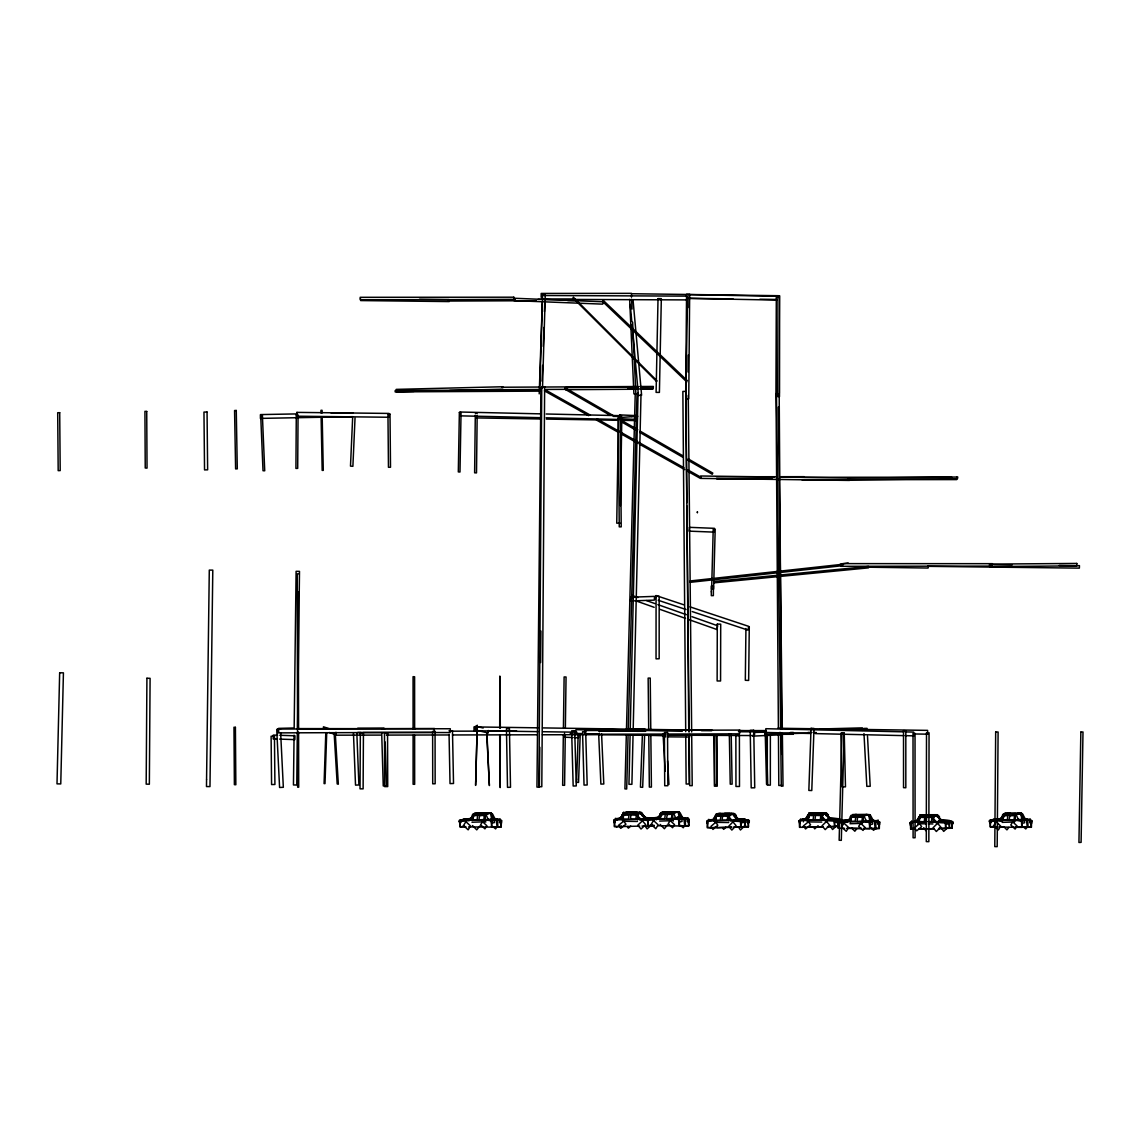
<?xml version="1.0" encoding="UTF-8"?>
<svg xmlns="http://www.w3.org/2000/svg" width="1140" height="1140" viewBox="0 0 1140 1140"><rect width="100%" height="100%" fill="white"/><g stroke="black" fill="none" stroke-linecap="round" stroke-linejoin="round"><path stroke-width="1.5" d="M767.306 735.101L767.291 785.161L770.341 785.132L770.369 735.086M499.691 735.528L500.189 787.598L500.318 735.556M499.705 728.104L499.833 676.048L500.332 728.118M926.506 732.692L926.293 841.605L928.844 841.676L929.057 732.764M541.172 297.241L541.187 293.436L631.503 293.351L631.489 297.169M775.941 393.272L776.326 295.887L779.703 295.873L779.318 393.243M541.742 388.398L538.907 786.728L541.799 786.714L544.649 386.731L541.757 386.731M647.848 819.404L647.776 825.773L651.282 825.203M685.71 391.775L686.551 294.248L689.657 294.277L688.745 398.786L685.653 398.743M540.93 388.426L536.954 787.099L539.377 787.156L539.776 747.284M540.616 662.568L540.93 631.004M294.077 735.115L293.45 784.961L296.856 785.004L299.492 571.368L296.101 571.325L294.163 727.99L278.559 728.375L278.702 732.194M475.295 415.145L474.625 472.815L476.506 472.901L477.161 415.216M745.931 628.539L745.318 680.295L748.652 680.438L749.279 626.9M563.331 734.716L562.647 785.275L564.585 785.318L565.269 734.759M563.431 727.505L564.115 676.946L566.053 676.989L565.369 727.534M637.317 416.784L637.26 420.589L621.215 420.332M618.436 418.067L616.74 523.16L620.103 523.189M620.374 505.676L621.799 418.109M685.753 399.043L687.534 297.454M688.019 371.996L688.303 355.053M689.13 307.658L689.315 297.497M488.291 730.484L488.248 733.006L475.409 729.971L475.48 726.18L483.189 728.004M501.386 820.373L501.23 827.184L468.583 826.913M621.385 419.52L621.471 415.701L546.202 413.991M689.03 819.232L688.874 826.058L657.68 825.731M1031.586 820.472L1031.429 827.298L1015.826 827.07M630.092 735.371L628.952 784.306L631.902 784.32L633.042 735.385M630.206 730.484L638.087 392.83M633.156 730.498L641.008 394.469M626.288 736.255L624.92 788.88L626.687 788.994L628.055 736.369M626.459 729.685L635.222 394.241L636.989 394.355L628.226 729.799M663.936 734.26L663.879 736.81L665.589 736.825M689.686 734.473L689.629 737.01L667.299 736.839M713.811 581.101L713.597 589.095L711.631 588.895L713.227 529.003L715.193 529.202L713.911 577.111M542.312 303.44L539.804 388.199L542.497 388.284L545.02 303.525M542.412 300.305L542.597 294.02L545.291 294.106L545.105 300.39M325.798 732.721L324.073 783.593L325 783.607L326.724 732.735M539.206 393.856L542.298 302.228M542.084 381.145L542.611 365.356M543.253 346.389L543.894 327.437M544.436 311.633L544.749 302.157M913.325 829.207L913.382 827.654M642.376 735.328L640.452 787.156L642.675 787.327L644.599 735.485M564.542 733.348L564.371 737.167L572.85 737.566M352.631 417.967L350.493 466.118L352.887 466.303L355.024 418.152M765.41 730.455L765.239 734.26L810.497 733.048M862.296 730.412L862.41 727.876L820.373 728.987M544.92 391.106L545.005 389.795M928.274 565.625L928.074 568.034L868.252 567.207M956.888 477.176L956.66 479.598L801.848 479.726M842.517 566.039L842.745 563.616L992.456 563.673L992.227 566.096L841.292 566.309L840.194 564.2L848.174 562.918M637.588 819.774L638.257 813.005L623.808 812.806L622.981 821.256L637.431 821.456M599.412 731.794L599.683 729.272L682.304 731.296M799.71 826.756L800.536 818.99L803.672 819.575L803.415 821.897M911.644 820.871L910.817 828.623L913.952 829.193M822.011 820.373L822.823 813.618L808.844 813.433L807.832 821.869L821.812 822.068M933.119 822.239L933.931 815.485L929.271 815.414M472.174 820.544L473.128 813.803L485.469 813.376L484.272 821.812L471.946 822.225M659.818 819.404L660.773 812.663L673.113 812.25L671.916 820.672L659.576 821.085M728.93 820.814L729.871 814.074L716.49 813.903L715.293 822.339L728.688 822.51M850.269 822.026L851.224 815.271L863.55 814.915L862.367 823.351L850.027 823.707M1002.373 820.658L1003.328 813.903L1015.655 813.547L1014.457 821.983L1002.131 822.339M807.661 821.983L808.816 816.853M809.201 815.143L809.585 813.433L812.735 813.518M919.937 818.719L920.707 815.299L927.005 815.485L919.966 815.299L918.954 823.736L925.937 823.835M631.66 598.016L632.23 595.536L637.916 597.559M655.115 599.241L655.985 595.536L683.801 604.784M622.169 819.617L622.611 817.907M623.509 814.487L623.951 812.777L626.971 812.863M717.217 813.618L714.794 819.546M806.422 819.047L809.029 813.134L812.407 813.518M917.543 820.914L920.151 815L925.21 815.585M621.314 817.936L623.694 812.792L625.561 813.062L624.777 814.786M622.411 819.931L623.195 818.207M806.065 820.301L809.257 813.433L810.554 813.689L809.756 815.399M807.348 820.558L808.958 817.123M917.187 822.168L920.379 815.299L921.662 815.556L920.864 817.28M917.672 824.135L919.268 820.7M620.673 818.392L623.438 812.478L626.53 812.863M714.224 820.786L716.632 815.642M714.908 821.028L715.706 819.304M717.317 815.87L717.43 813.931M996.089 821.783L993.724 825.616L998.341 829.948L1000.706 826.115L997.244 822.866M496.67 827.255L495.615 828.908L493.178 826.856M684.314 826.115L683.259 827.768L680.822 825.716M874.751 828.694L873.71 830.333L871.274 828.281M1026.855 827.327L1025.815 828.965L1023.378 826.913M471.119 819.703L472.103 818.249M658.763 818.577L660.716 815.656M849.215 821.128L851.167 818.221M1001.319 819.76L1002.288 818.306M468.896 820.914L473.627 814.644L476.207 813.476M656.526 819.774L661.271 813.518L663.836 812.35L661.286 815.656M471.418 819.717L473.642 816.796M659.062 818.577L660.174 817.109M850.625 819.674L846.977 822.396L851.723 816.14L854.288 814.915M1003.841 816.853L1001.618 819.76L999.082 821.028L1003.813 814.772L1006.392 813.547M479.798 826.015L476.748 829.863L472.459 825.545M667.442 824.876L664.392 828.737L660.103 824.419M856.767 828.794L854.829 831.231L851.623 827.982M1008.872 827.44L1006.934 829.863L1003.727 826.614M469.438 819.603L474.967 813.547L468.982 820.344M657.068 818.463L662.611 812.407L657.851 818.078M999.623 819.703L1003.856 814.844M1002.074 817.409L1005.167 813.618L1004.511 814.231M643.801 817.523L641.649 820.045L647.72 820.387M472.074 817.352L475.636 813.547L478.202 814.772M1002.26 817.394L1005.836 813.618L1008.401 814.801M725.795 827.269L723.672 829.364L722.589 827.726M745.004 825.588L740.444 829.991L738.905 827.583M999.167 820.43L1001.048 818.663L994.622 819.147L989.306 821.641L995.662 821.099M836.147 826.215L832.571 829.521L829.963 825.702M947.255 828.082L943.692 831.388L941.084 827.583M818.121 825.716L814.73 828.837L813.604 827.212M652.037 824.477L647.121 828.865L645.354 826.457M630.734 826.087L628.354 828.167L627.171 826.529M734.673 819.432L732.322 821.071L741.869 821.612L745.389 819.147L735.856 818.606M809.628 814.345L811.994 812.877M923.115 814.758L919.553 816.952L926.207 816.938M645.625 817.694L641.792 820.031L636.633 815.043L640.466 812.692L645.625 817.694L640.937 812.692L644.613 817.409M622.853 817.993L614.09 820.515L621.77 817.765M615.201 819.446L613.976 820.116L614.132 822.752L615.101 822.225M827.056 820.087L828.068 819.546M829.222 818.919L830.903 818.905M938.961 817.423L937.037 815.185L941.498 820.173L937.165 822.496L932.149 817.523L936.467 815.185L941.483 820.173L948.394 820.586L953.168 822.966L951.473 822.852M717.416 814.829L720.224 813.376M733.889 820.529L732.778 821.071L727.933 816.098L732.721 813.789L738.236 819.361M735.001 819.988L737.552 818.762L733.39 813.775L737.965 818.534M803.315 819.247L799.24 821.142L808.26 818.634M913.069 821.74L910.361 823.009L912.456 822.596M997.244 820.971L1002.573 818.477M472.373 818.42L467.058 820.871L459.121 821.584L464.436 819.133L470.791 818.563M853.347 815.243L850.155 816.696L863.065 816.568L867.868 814.373L852.62 814.53L855.442 815.941M1005.452 813.875L1002.26 815.328L1015.17 815.2L1019.958 813.019L1004.71 813.176L1007.546 814.573M475.266 813.803L472.074 815.228L484.984 815.029L489.772 812.891L474.525 813.091L477.361 814.53M662.91 812.663L659.718 814.088L672.629 813.889L677.417 811.765L662.169 811.951L664.991 813.39M800.665 820.087L799.069 820.743L799.568 823.251M911.786 821.954L910.176 822.61L910.361 825.26L911.33 824.861M716.262 819.119L707.057 821.627L713.868 819.332M866.6 820.415L863.921 821.356L869.934 822.524L875.292 820.629L871.288 819.86M1018.704 819.047L1016.025 819.988L1022.039 821.156L1027.397 819.275L1023.378 818.491M868.324 815.143L869.834 816.611M1020.428 813.775L1022.765 816.938M488.519 818.89L485.839 819.803L491.839 820.943L497.197 819.119L493.193 818.349M678.827 816.839L673.484 818.663L679.483 819.803L684.841 817.979L680.837 817.209M708.396 820.7L706.828 821.227L707.427 823.736M839.254 821.384L837.216 821.911L838.385 824.135M991.358 820.031L989.321 820.544L989.805 822.952L991.159 822.596M642.689 819.446L640.067 820.116L635.293 813.917L640.509 812.62L643.074 815.898M461.173 820.002L459.135 820.486L459.605 822.881L460.973 822.553M648.803 818.862L646.765 819.347L647.933 821.584M938.306 821.926L935.384 822.581L930.853 816.382L936.652 815.114L937.864 816.753M715.236 818.919L711.246 819.745L716.632 821.555M654.175 825.289L651.026 825.944L650.897 824.662M807.519 818.406L802.774 819.247L807.448 821.028M914.423 821.114L918.626 820.287M914.565 822.182L916.66 821.769M616.954 818.591L621.328 817.765M840.636 821.555L838.285 821.969L838.228 828.324L838.185 821.441L869.82 821.926L869.877 828.737L863.55 828.652M993.909 819.988L990.389 820.601L990.332 826.97L993.838 826.343M838.641 825.887L834.936 826.529L834.281 820.173L840.878 820.073M463.638 826.343L460.132 826.899L460.09 820.016L491.725 820.344L491.782 827.156M463.724 819.973L460.204 820.544L460.132 826.899L464.365 826.87M616.712 818.933L621.656 818.207M616.37 826.685L621.314 825.944M1022.466 819.275L1018.376 819.803L1015.868 813.917L1021.326 813.233L1023.834 819.104M802.475 819.589L806.721 819.062M802.218 827.341L805.04 826.985M915.007 821.285L917.843 820.928M842.332 564.314L690.213 580.944L690.27 582.326L842.403 565.697M710.89 820.087L714.053 819.745M710.705 827.84L717.017 827.156M620.046 417.497L619.02 417.582L637.787 416.271M631.303 416.471L632.315 416.371M463.04 819.133L472.573 818.42M650.683 817.993L660.217 817.294M841.135 820.529L850.668 819.845M993.239 819.161L995.149 819.019M997.044 818.89L1002.773 818.477M1000.606 821.299L1002.516 821.156M491.753 815.442L492.836 815.385M1021.939 815.513L1023.022 815.456M754.124 732.293L765.14 731.766M752.756 736.127L780.287 734.815L779.988 732.308M280.469 729.23L276.721 729.401L279.585 787.484L283.333 787.298L280.654 733.091M381.572 728.802L384.807 728.659M862.253 729.03L864.704 728.945M448.989 730.826L452.48 730.712L453.521 783.494L450.029 783.593L449.06 734.331M744.149 820.144L748.367 820.016L748.396 826.828L733.647 827.269M716.775 827.768L731.538 827.327M542.398 299.065L544.849 298.993M598.514 730.384L601.421 730.312M711.788 827.711L707.327 827.84L707.071 821.028L740.473 820.073L740.729 826.885L734.06 827.07M714.01 827.64L731.823 827.141M863.693 728.446L867.07 728.346M867.725 814.915L869.962 814.858M1019.83 813.547L1022.067 813.49M838.741 819.603L840.964 819.546M949.848 821.47L952.085 821.413L952.142 828.224L938.776 828.581M807.619 827.241L823.208 826.828M827.669 826.714L838.798 826.415M918.74 829.108L927.647 828.88M934.33 828.694L929.87 828.823M502.882 386.745L396.25 389.381L396.264 391.847L414.034 391.405M449.573 390.521L502.882 389.21M912.712 822.353L910.376 822.41L910.632 829.222L912.955 829.165M915.035 822.296L926.692 821.997M929.015 821.94L945.317 821.513L945.573 828.324L938.576 828.509M822.809 826.756L799.51 827.355L799.268 820.544L834.209 819.646L834.452 826.457L827.455 826.643M919.937 828.994L926.934 828.808M929.257 828.752L933.917 828.623M754.082 732.422L765.881 732.151M781.969 785.417L778.805 785.489L778.435 733.234M647.919 819.119L614.132 819.917L614.36 826.728L619.191 826.614M621.599 826.557L639.697 826.115M642.019 826.058L653.676 825.788M297.412 413.891L260.462 414.589L260.405 418.394L352.787 416.67M331.284 413.264L352.844 412.851M476.862 813.091L480.31 813.048M663.979 811.922L675.778 811.751M790.362 732.493L793.383 732.45M479.969 813.005L488.134 812.891M854.957 814.516L856.667 814.502M1007.048 813.148L1010.496 813.105M638.072 387.073L565.853 387.529L565.711 389.695L637.93 389.224M640.965 387.059L652.522 386.987M640.822 389.21L652.379 389.139M501.842 387.244L539.291 387.044M542.697 387.03L638.044 386.517M639.74 386.517L653.363 386.446L653.206 388.882L627.655 389.011M499.976 389.695L539.135 389.481M545.932 389.453L566.366 389.339M540.018 389.809L395.224 390.55L395.138 391.875L539.933 391.134M734.587 815.456L736.312 815.442L731.481 813.333M448.476 299.735L515.28 299.478M538.023 299.392L574.973 299.25L574.831 300.561L567.72 300.589M448.319 301.046L536.441 300.704M357.689 728.232L383.966 728.147M665.447 734.06L584.464 734.288L584.777 730.526L739.846 730.085L739.532 733.847L667.171 734.06M724.598 813.361L733.818 813.319L729.614 815.485L716.005 815.556M730.198 813.333L718.571 813.39L721.791 814.801M716.533 476.791L774.986 476.72M780.829 476.705L804.213 476.677M717.017 479.185L772.549 479.114M450.514 731.182L481.037 731.125M487.82 731.111L516.648 731.053M701.485 730.697L711.659 730.669M765.923 730.569L738.791 730.612L754.523 730.954L754.58 734.759M335.516 735.186L381.301 735.086M386.389 735.086L449.132 734.958M452.523 734.958L537.311 734.787M542.398 734.773L598.357 734.659M781.498 734.303L793.369 734.274M637.16 812.222L626.345 812.236L623.48 814.459L638.229 814.43L641.093 812.222L625.176 812.264M822.396 812.877L828.424 814.957L826.6 814.957L825.531 813.248L819.731 814.516L824.277 820.715M810.583 812.906L826.229 812.848L822.667 815.043L808.445 815.086M931.708 814.758L935.341 814.744L939.531 816.824L937.721 816.839M921.704 814.772L927.86 814.744M929.756 814.73L937.337 814.715L933.788 816.91L928.102 816.924M803.785 477.304L951.729 477.19M641.079 814.316L642.974 814.316L639.44 812.264M298.053 728.588L450.314 728.759L450.101 732.55L434.696 732.535M357.718 732.45L361.138 732.45M362.848 732.45L432.986 732.535M543.638 295.517L686.978 296.115L686.822 299.906L543.466 299.321M599.212 731.082L645.625 731.31M738.435 731.752L753.91 731.823L753.497 735.556L667.541 735.143M598.785 734.815L665.831 735.129M654.118 825.759L647.791 825.688L647.734 818.876L679.369 819.204L679.426 826.015M419.492 299.25L449.018 299.592L449.231 301.573L360.668 300.575L360.454 298.58M993.667 564.656L1012.163 564.87M1059.26 565.44L1079.452 565.668L1079.366 568.133L927.989 566.338M632.429 293.735L778.606 295.702M732.991 298.88L689.301 298.295M759.881 299.236L776.682 299.464M774.958 477.005L700.616 475.993L700.872 478.401L849.556 480.425L849.3 478.016L779.917 477.076M928.259 823.864L932.919 823.935M777.851 728.246L927.575 730.37L927.789 734.16L914.48 733.975M537.895 727.833L473.998 726.907L474.041 730.726L537.938 731.638M542.569 727.904L712.443 730.341M808.018 732.45L811.338 732.493M813.005 732.521L816.34 732.564M542.611 731.709L576.897 732.208M814.345 813.347L816.525 813.376M825.232 813.518L827.412 813.547L827.868 816.91M925.452 815.214L927.632 815.243M929.812 815.285L938.534 815.414L938.99 818.791M733.177 814.003L735.229 814.031L735.756 817.394M994.493 820.144L990.275 820.073L990.347 826.885L994.565 826.956M996.602 820.173L1021.91 820.572L1021.981 827.384L998.783 827.027M877.244 821.812L879.481 821.84L879.325 828.652L863.735 828.438M1000.236 826.856L1002.459 826.885M840.351 828.281L844.569 828.352M846.678 828.381L861.441 828.609M848.131 828.21L861.498 828.41M613.249 416.385L619.932 416.485M476.834 417.924L541.001 418.993M546.345 419.078L618.55 420.29M639.768 812.877L642.048 812.906L642.433 816.269M777.238 296.286L689.301 294.619L688.973 298.423L776.91 300.091M298.267 573.876L297.227 573.862L297.54 728.517M540.83 413.863L460.19 412.024L460.104 415.844L540.745 417.682M546.117 417.81L618.692 419.463M903.778 731.852L765.823 728.702L766.066 732.479L810.398 733.49M905.417 731.894L913.625 732.08L913.867 735.856L905.659 735.656M815.328 733.604L904.02 735.628M669.664 734.787L691.082 735.314M628.268 728.631L630.505 728.688M631.631 728.716L645.083 729.087M599.811 730.298L576.071 729.671L575.401 733.419L581.329 733.576M635.393 731.225L638.357 731.296M587.257 733.718L599.127 734.032M625.817 734.73L664.378 735.742M277.633 735.215L273.301 735.072L273.158 738.891L277.49 739.034M279.799 735.286L294.975 735.799L294.847 739.618L279.656 739.105M778.178 393.984L776.454 393.913L780.601 728.859M475.309 413.15L477.19 413.236M927.86 817.294L926.62 817.238L926.122 821.484L927.361 821.541M929.086 817.352L931.907 817.466L931.409 821.712L928.587 821.598M570.185 733.619L573.007 733.747M574.418 733.818L578.664 734.003L578.493 737.822L574.261 737.623M825.645 815.442L827.013 815.513M645.824 817.636L651.909 817.979M645.739 817.636L651.139 817.993M939.887 820.002L941.597 820.116M828.766 818.135L837.273 818.705L842.047 821.099L840.351 820.985M736.055 818.606L744.007 819.147L749.365 821.555L747.769 821.456M993.254 826.357L996.089 826.714M650.698 825.203L653.534 825.588M463.054 826.343L465.889 826.728M712.272 820.073L708.353 819.475L707.513 827.227L711.431 827.825M682.219 817.594L678.2 816.839M492.566 818.349L494.575 818.734M687.049 819.46L689.045 819.831L684.214 817.979M499.405 820.586L501.401 820.971L496.584 819.104M1022.751 818.491L1031.6 821.071L1029.591 820.686M1025.587 819.902L1027.582 820.301M870.661 819.86L879.496 822.439L877.486 822.054M617.695 818.919L615.372 818.363L614.574 826.115L616.897 826.671M841.947 820.002L840.28 819.532L839.838 821.94L840.665 822.168M689.985 606.851L748.723 626.373L747.869 630.092L692.222 611.582M658.207 600.281L686.038 609.529M330.101 729.03L323.447 726.793L323.504 729.315M329.36 732.535L336.001 734.787L335.944 732.265M646.466 600.581L655.016 603.601M657.866 604.613L686.351 614.688M692.037 616.712L717.687 625.774L716.846 629.494L688.361 619.419M637.075 601.264L654.175 607.321M659.875 609.33L685.51 618.407M855.014 815.57L853.732 814.986L846.493 822.325L853.062 814.986L848.944 820.031L851.537 821.213M665.846 813.632L663.28 812.421L658.521 817.48L659.803 818.078M1018.319 813.034L1021.141 814.43M866.215 814.388L869.051 815.798M590.42 415.188L544.949 389.652L544.478 390.849L588.653 415.658M596.918 418.836L637.189 441.451M638.486 442.192L683.957 467.728M687.862 469.908L700.858 477.204L700.373 478.401L687.392 471.105M596.448 420.033L617.225 431.704M622.426 434.625L638.015 443.389M639.312 444.116L684.784 469.651M614.389 416.243L565.183 387.828L564.656 389.011L608.945 414.589M620.53 419.791L634.068 427.6M635.293 428.312L637.759 429.737M640.224 431.162L683.273 456.029M688.19 458.864L712.785 473.072L712.258 474.269L687.662 460.061M621.243 421.7L637.231 430.934M639.697 432.345L682.746 457.211M826.643 814.416L824.79 813.262L827.483 816.525M687.377 380.717L603.06 300.205L602.504 301.416L686.807 381.914M826.044 820.629L821.028 815.656L825.346 813.319L831.188 819.29M577.98 301.844L573.334 297.212L573.049 297.982L656.668 381.544L656.953 380.76L578.921 302.784M641.008 813.775L639.896 812.635L642.675 815.912M937.251 816.767L935.897 815.129L940.429 819.589M828.666 817.964L829.849 819.404M830.49 819.161L827.968 816.069M732.151 813.718L734.759 816.995M737.309 818.207L734.744 814.915M826.756 814.886L829.036 817.964M923.728 827.654L925.851 830.704M736.326 818.42L733.034 813.718L726.693 814.972L730.968 821.142M1025.672 819.731L1022.552 813.86L1020.984 813.233L1024.105 819.104M683.116 818.506L679.996 812.635L678.443 811.951L681.549 817.822M495.473 819.631L492.366 813.775L490.799 813.091L493.905 818.962M678.571 812.264L680.224 815.67M490.927 813.404L492.58 816.81M679.226 817.366L678.186 812.264L671.645 812.535L673.384 821.042M491.582 818.506L490.542 813.404L484.016 813.675L485.74 822.182M1021.768 818.663L1020.727 813.533L1014.201 813.832L1015.583 820.658M869.678 820.031L868.637 814.901L862.097 815.2L863.479 822.026M1030.574 821.27L1030.275 818.948L1026.37 819.617L1027.325 827.355L1031.23 826.685L1030.859 823.593M500.375 821.171L500.089 818.848L496.171 819.446L497.126 827.184L501.044 826.585L500.659 823.493M838.513 824.619L837.986 819.532L838.142 825.902M633.113 300.789L641.606 395.195L638.443 395.466L632.073 324.658M630.249 304.437L631.774 321.281M335.345 734.63L338.338 784.206L337.184 783.893L334.205 734.303M667.584 760.85L668.938 784.477M663.053 734.089L665.19 771.224M867.497 736.069L870.205 786.272L866.827 786.358L863.977 733.59M486.908 732.991L489.388 785.574L486.695 732.935M631.603 299.279L632.045 309.054M632.629 322.079L635.849 393.756L633.911 393.884L629.665 299.407M601.578 733.889L603.801 784.006L600.88 784.092L598.671 733.975M356.82 732.778L358.901 784.961L355.523 785.118L353.443 732.949M385.192 741.983L386.489 785.774L383.254 785.93L381.686 732.621M844.241 733.177L845.481 786.842L842.061 786.871L840.821 733.191M322.121 412.965L322.064 410.286L320.981 410.315L321.024 412.979M322.221 418.309L323.276 470.378L322.178 470.393L321.138 418.323M731.196 733.932L732.122 784.135L730.241 784.163L729.315 733.96M716.49 734.958L717.202 786.215L714.409 786.187L713.697 734.93M778.335 407.051L780.415 575.344M780.43 576.982L782.311 728.93M782.368 733.832L783.023 786.115L781.299 786.044L780.658 733.761M650.783 728.959L650.228 678.086L648.147 678.101L648.703 728.959M650.855 736.212L651.41 787.085L649.344 787.085L648.788 736.226M688.247 395.395L691.667 732.008M691.695 735.272L692.208 785.674L689.7 785.631L689.187 735.215M685.724 395.352L686.822 502.683M686.85 505.932L689.144 731.966M779.19 395.153L780.458 574.774M780.473 576.398L781.556 728.26M781.598 733.163L781.741 754.381M776.012 393.599L778.392 728.332M688.76 731.609L685.924 391.376L682.86 391.447L685.71 731.681M688.788 734.887L689.201 783.964L686.152 784.021L685.739 734.958M298.295 591.66L298.58 728.531M298.594 732.094L298.694 787.198L297.668 787.184L297.554 732.065M716.803 735.585L716.846 784.619L714.737 784.619L714.695 735.585M414.632 729.344L414.604 676.761L413.065 676.69L413.093 729.286M414.632 735.328L414.661 784.334L413.107 784.263L413.093 735.257M656.07 596.334L656.042 658.849L659.162 658.763L659.177 596.249L656.07 596.334M711.317 591.817L711.317 595.664L713.369 595.622L713.398 586.003L711.303 586.046L711.317 591.817M717.288 624.107L717.131 680.965L720.566 680.993L720.708 624.15L717.288 624.107M296.913 412.381L296.885 416.2L388.954 417.254L388.982 413.435L296.913 412.381M360.34 732.735L360.026 788.837L363.118 788.866L363.432 732.749L360.34 732.735M146.917 678.243L146.177 784.135L149.354 784.22L150.095 678.328L146.917 678.243M296.286 415.031L295.93 468.44L297.697 468.369L298.053 414.96L296.286 415.031M995.676 731.98L994.778 846.607L997.187 846.649L998.098 732.023L995.676 731.98M206.568 779.347L206.483 786.557L209.974 786.586L212.795 570.128L209.29 570.1L206.568 779.347M459.363 412.438L458.309 471.917L459.99 472.017L461.045 412.538L459.363 412.438M1080.848 732.08L1078.939 842.489L1081.091 842.375L1083 731.966L1080.848 732.08M658.022 298.609L656.099 392.374L659.404 392.416L661.328 298.637L658.022 298.609M59.665 672.757L57 783.85L60.762 783.935L63.427 672.842L59.665 672.757M475.708 781.399L475.608 785.403L477.261 725.183L475.708 781.399M842.004 732.835L839.14 840.237L841.306 840.351L844.17 732.949L842.004 732.835M576.655 779.176L576.541 782.339L578.55 782.41L580.189 734.915L578.18 734.844L576.655 779.176M697.409 511.817L697.381 512.63L697.409 511.817M811.053 728.332L808.844 790.433L811.78 790.547L814.003 728.446L811.053 728.332M619.604 414.889L619.433 418.708L636.291 419.42L636.448 415.616L619.604 414.889M741.014 820.529L740.886 822.938L743.85 822.41L743.978 820.002L741.014 820.529M499.662 819.931L499.491 822.567L501.457 823.208L501.643 820.572L499.662 819.931M687.306 818.791L687.135 821.427L689.101 822.082L689.273 819.432L687.306 818.791M877.757 821.427L877.586 824.063L879.553 824.676L879.724 822.026L877.757 821.427M1029.862 820.059L1029.691 822.695L1031.657 823.308L1031.828 820.672L1029.862 820.059M834.808 820.116C832.642 823.85 839.14 822.51 837.43 819.575L834.808 820.116M945.929 821.983L945.758 824.377L948.38 823.835L948.551 821.441L945.929 821.983M630.833 597.218L630.548 600.965L654.289 600.125L654.559 596.377L630.833 597.218M630.89 814.758L630.477 819.019L635.906 819.247L636.32 815L630.89 814.758M689.5 527.336L689.087 531.14L714.025 532.124L714.424 528.333L689.5 527.336M473.357 815.756L472.872 819.988L477.133 819.674L477.632 815.442L473.357 815.756M661 814.615L660.502 818.848L664.777 818.534L665.276 814.302L661 814.615M851.452 817.238L850.953 821.484L855.228 821.185L855.727 816.952L851.452 817.238M1003.556 815.87L1003.058 820.116L1007.332 819.831L1007.831 815.585L1003.556 815.87M815.513 815.371L815.015 819.617L820.301 819.845L820.8 815.599L815.513 815.371M623.181 814.786L622.654 818.99L628.453 819.247L628.966 815.043L623.181 814.786M857.622 817.195L857.081 821.399L861.94 821.099L862.481 816.895L857.622 817.195M1009.727 815.841L1009.171 820.031L1014.044 819.731L1014.586 815.527L1009.727 815.841M479.527 815.684L478.985 819.874L483.859 819.546L484.4 815.356L479.527 815.684M667.171 814.544L666.629 818.734L671.489 818.406L672.044 814.216L667.171 814.544M722.674 815.827L722.09 820.073L727.206 820.287L727.776 816.055L722.674 815.827M808.06 815.414L807.462 819.617L813.062 819.86L813.675 815.656L808.06 815.414M919.182 817.28L918.569 821.484L924.184 821.726L924.797 817.523L919.182 817.28M715.564 815.884L714.851 820.073L720.238 820.301L720.936 816.112L715.564 815.884M951.387 821.399L950.96 823.807L952.627 824.277L953.054 821.869L951.387 821.399M747.284 819.973L746.843 822.382L748.88 822.881L749.336 820.472L747.284 819.973M848.231 478.173L847.918 479.855L957.457 478.714L957.771 477.033L848.231 478.173M514.496 298.267L513.941 300.632L602.69 304.138L603.26 301.786L514.496 298.267M623.68 812.478L620.132 819.09L623.68 812.478M714.381 817.437L712.97 820.187L714.524 819.546L717.559 813.618L716.005 814.274L714.381 817.437M806.693 816.952L805.239 819.717L809.315 813.119L806.693 816.952M917.814 818.819L916.361 821.584L920.436 815L917.814 818.819M465.889 821.669L463.524 825.517L468.155 829.835L470.521 825.987L465.889 821.669M653.534 820.529L651.168 824.391L655.799 828.709L658.165 824.847L653.534 820.529M843.985 823.137L841.619 826.97L846.251 831.317L848.602 827.483L843.985 823.137M482.591 821.698L480.61 824.79L484.913 828.865L486.894 825.788L482.591 821.698M670.22 820.558L668.254 823.65L672.557 827.726L674.538 824.648L670.22 820.558M860.672 823.251L858.705 826.329L863.009 830.433L864.989 827.355L860.672 823.251M1012.776 821.883L1010.795 824.961L1015.113 829.065L1017.094 825.987L1012.776 821.883M732.963 821.869L728.745 826.258L731.852 830.062L736.069 825.659L732.963 821.869M826.472 821.427L822.011 825.816L825.203 829.621L829.664 825.232L826.472 821.427M937.593 823.294L933.119 827.697L936.325 831.488L940.785 827.098L937.593 823.294M642.447 820.843L637.759 825.218L641.022 829.022L645.71 824.648L642.447 820.843M838.47 818.691L835.62 821.185L825.745 820.643L828.595 818.149L838.47 818.691M949.591 820.558L946.741 823.052L936.866 822.51L939.716 820.016L949.591 820.558M715.778 822.211L710.961 826.386L712.97 829.435L717.787 825.26L715.778 822.211M808.46 821.755L803.444 825.916L805.553 828.965L810.569 824.804L808.46 821.755M919.567 823.622L914.565 827.783L916.674 830.832L921.676 826.671L919.567 823.622M623.737 821.142L618.564 825.303L620.759 828.352L625.931 824.192L623.737 821.142M842.531 820.515L837.202 823.009L845.139 822.339L850.469 819.845L842.531 820.515M652.08 818.007L646.75 820.444L654.688 819.731L660.017 817.294L652.08 818.007M872.285 821.47L869.45 822.125L869.678 824.776L872.499 824.12L872.285 821.47M1024.39 820.102L1021.554 820.757L1021.768 823.408L1024.603 822.752L1024.39 820.102M494.19 819.917L491.354 820.544L491.582 823.18L494.418 822.553L494.19 819.917M681.834 818.777L678.998 819.404L679.226 822.04L682.048 821.413L681.834 818.777M878.185 820.315L874.266 820.985L875.221 828.723L879.14 828.053L878.185 820.315M949.093 821.399L945.402 822.04L946.058 828.395L949.763 827.768L949.093 821.399L952 821.94L952.214 828.31L949.264 827.768L949.036 821.399M687.734 817.708L683.815 818.306L684.77 826.044L688.688 825.446L687.734 817.708M744.805 819.973L740.573 820.586L741.242 826.956L745.489 826.343L744.805 819.973L748.253 820.544L748.41 826.899L744.904 826.343L744.734 819.973M869.222 814.601L863.764 815.285L866.272 821.171L871.73 820.472L869.222 814.601M491.141 813.091L485.683 813.746L488.191 819.617L493.649 818.962L491.141 813.091M678.784 811.951L673.327 812.62L675.835 818.477L681.293 817.822L678.784 811.951M868.31 566.48L713.683 581.486L713.797 582.868L868.409 567.863L868.31 566.48M585.689 731.652L582.54 731.766L584.036 785.09L587.186 784.976L585.689 731.652M59.708 412.68L57.698 412.737L58.183 470.649L60.192 470.592L59.708 412.68M574.717 730.754L571.639 730.84L573.164 786.016L576.256 785.93L574.717 730.754M509.438 728.659L506.445 728.731L507.5 787.355L510.506 787.27L509.438 728.659M236.265 410.471L234.569 410.514L235.61 468.896L237.291 468.853L236.265 410.471M274.455 736.169L271.106 736.255L271.577 784.548L274.911 784.477L274.455 736.169M207.053 412.024L203.96 412.082L204.544 469.908L207.637 469.837L207.053 412.024M753.754 730.327L750.22 730.398L751.203 787.868L754.737 787.797L753.754 730.327M766.308 731.424L765.182 731.452L766.536 784.306L767.676 784.292L766.308 731.424M435.053 731.41L432.63 731.452L432.716 783.821L435.152 783.764L435.053 731.41M390.008 414.162L387.956 414.191L388.455 467.286L390.507 467.257L390.008 414.162M915.021 733.476L913.012 733.505L913.097 837.786L915.092 837.758L915.021 733.476M1076.787 563.431L989.534 564.101L989.663 566.566L1076.915 565.882L1076.787 563.431M387.557 733.305L384.493 733.319L384.65 786.614L387.714 786.586L387.557 733.305M667.541 732.55L664.406 732.578L664.72 785.745L667.855 785.716L667.541 732.55M434.269 728.531L277.875 729.058L277.904 732.877L434.297 732.336L434.269 728.531M513.827 297.198L360.155 297.312L360.382 299.706L514.055 299.592L513.827 297.198M739.404 735.5L735.856 735.5L735.956 786.472L739.49 786.472L739.404 735.5M620.274 416.941L618.308 416.941L619.248 526.851L621.215 526.865L620.274 416.941M262.385 415.216L260.69 415.159L263.012 470.734L264.722 470.791L262.385 415.216M905.815 730.74L903.521 730.64L903.535 787.654L905.815 787.754L905.815 730.74M235.41 727.32L233.971 727.249L234.384 784.662L235.838 784.748L235.41 727.32M779.176 297.426L777.01 297.284L777.309 396.478L779.475 396.606L779.176 297.426M146.732 411.455L144.937 411.326L145.236 467.999L147.032 468.113L146.732 411.455M1027.753 819.603L1021.426 819.033L1021.725 826.771L1028.052 827.341L1027.753 819.603M875.648 820.971L869.321 820.387L869.62 828.139L875.948 828.709L875.648 820.971M685.197 818.306L678.87 817.679L679.169 825.417L685.496 826.044L685.197 818.306M497.553 819.446L491.226 818.819L491.525 826.557L497.852 827.184L497.553 819.446M873.568 821.099L872 820.472L868.88 814.601L870.447 815.228L873.568 821.099"/></g></svg>
